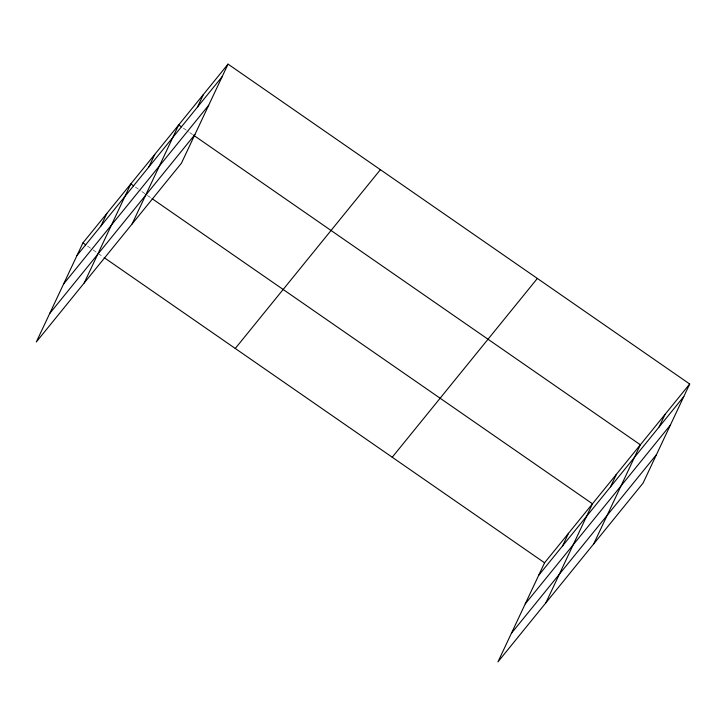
<?xml version="1.0" encoding="UTF-8"?>
<svg xmlns="http://www.w3.org/2000/svg" width="726" height="726" viewBox="0 0 726 726"><rect width="100%" height="100%" fill="white"/><g stroke="black" fill="none" stroke-linecap="round" stroke-linejoin="round"><path stroke-width="0.54" stroke-dasharray="3.63 2.72" d="M183.324 128.112L188.86 131.951M189.785 132.595L192.553 134.51M135.435 187.108L140.971 190.947M141.897 191.591L146.507 194.786M147.432 195.43L151.126 197.989M87.537 246.105L92.157 249.308M93.082 249.944L103.237 256.986"/><path stroke-width="1.09" d="M228.046 64.124L82.927 242.911L36.3 341.991L181.427 163.205L228.046 64.124L689.7 384.009L643.073 483.089L497.954 661.876L544.573 562.795L689.7 384.009M100.959 225.968L106.867 213.408M84.189 282.995L130.816 183.914L133.584 185.829M148.848 166.971L154.756 154.411M132.078 223.998L178.705 124.917L181.473 126.832M197.472 107.076L203.38 94.525M562.614 545.843L568.522 533.292M545.843 602.87L592.47 503.79L152.052 198.625M610.502 486.847L616.41 474.296M593.732 543.874L640.359 444.793L193.479 135.154M659.117 426.961L665.025 414.401M77.02 255.461L222.138 76.684M63.579 284.02L208.707 105.234M49.74 313.441L194.858 134.655M235.269 348.471L380.397 169.684M392.231 457.235L537.358 278.448M538.665 575.346L683.792 396.568M525.234 603.896L670.352 425.118M511.385 633.317L656.513 454.54M82.927 242.911L85.695 244.825M104.163 257.621L544.573 562.795"/></g></svg>
